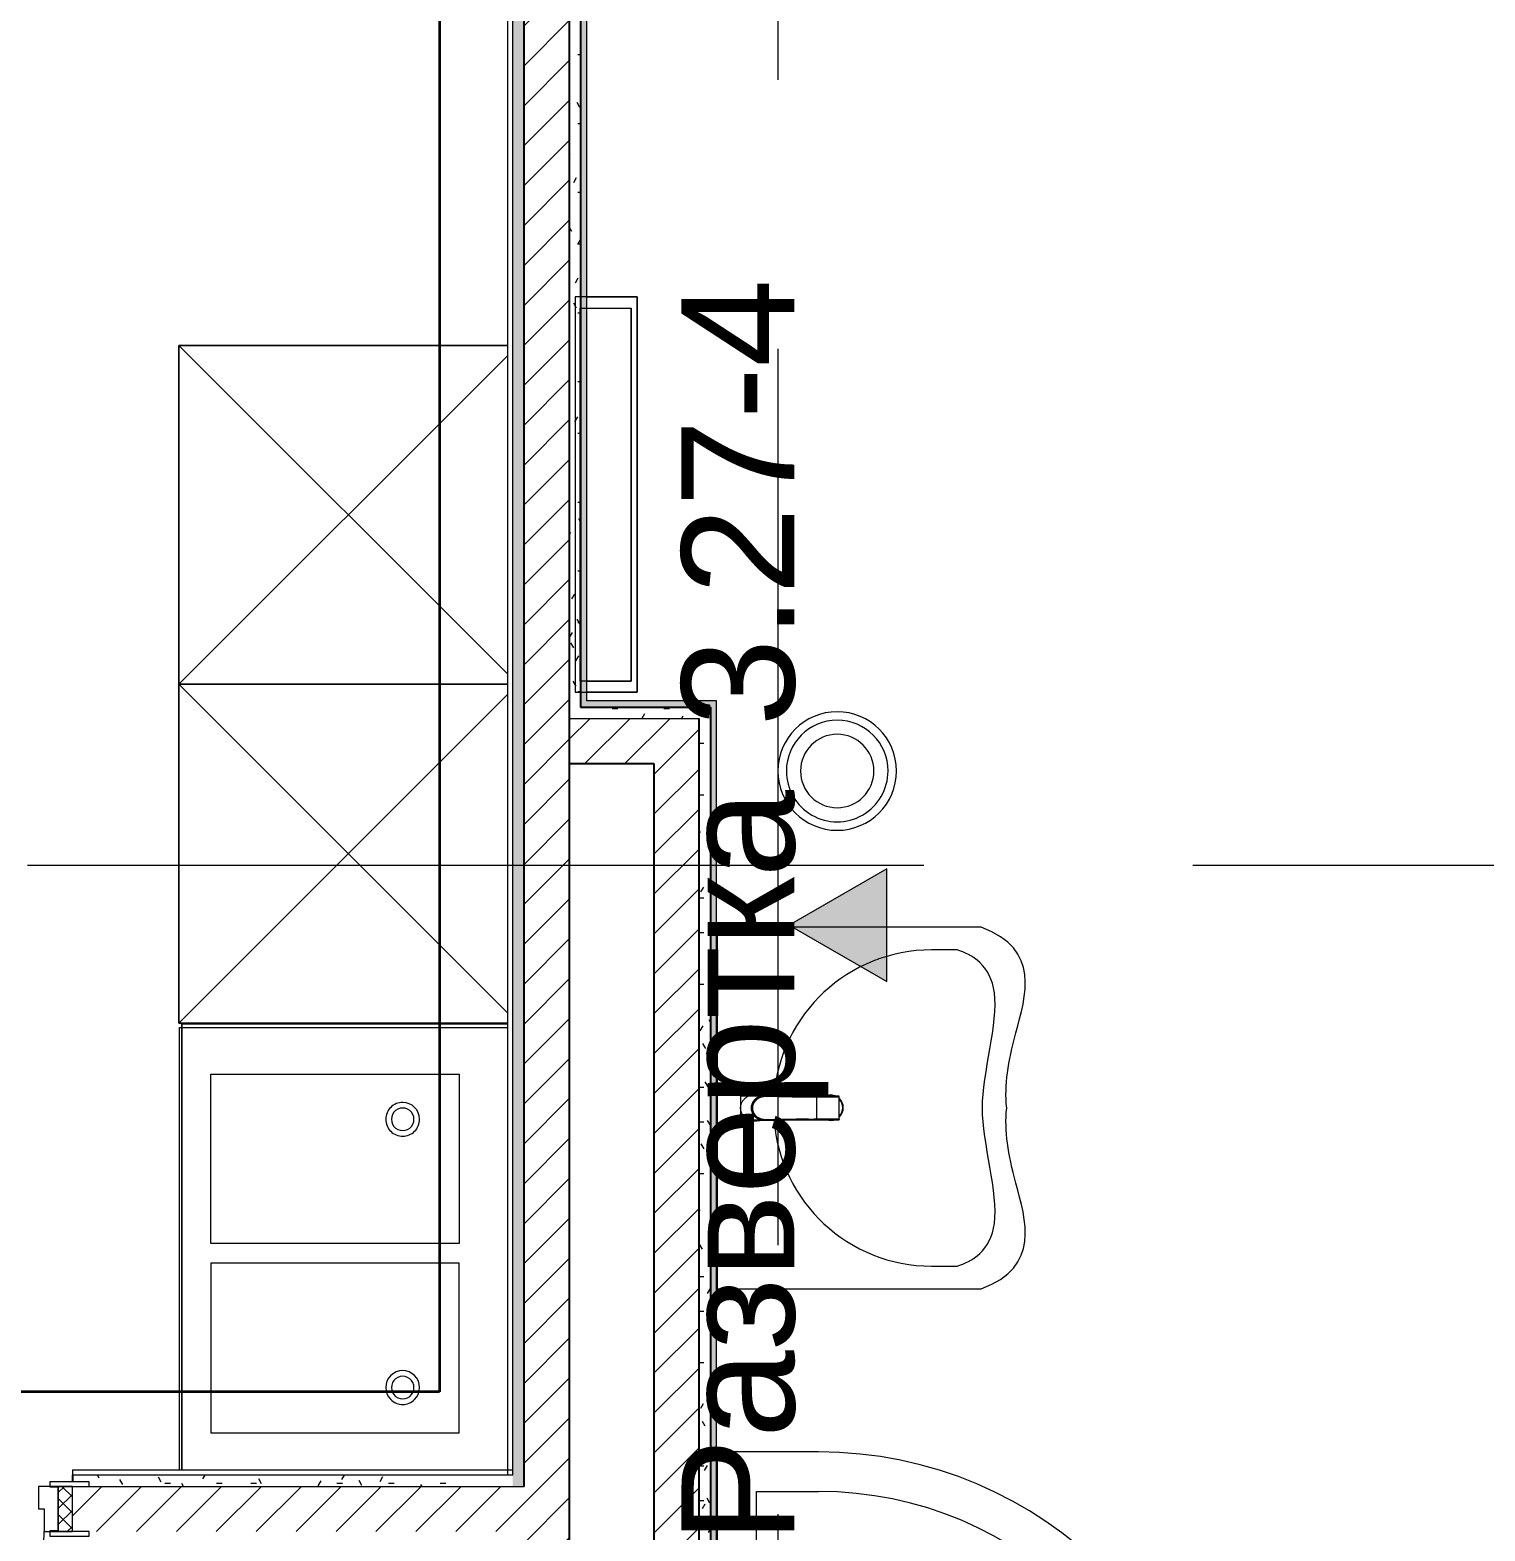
# Model space of a CAD drawing. Header units: millimetres. Extents: x 88919 to 135993, y -1987 to 12871.
# Drawn here: x 93335 to 95912, y 6621 to 9279 of the extents above; entities that cross this region are included whole.
import ezdxf

# ---------------------------------------------------------------- set-up
doc = ezdxf.new("R2010")
doc.units = ezdxf.units.MM
doc.linetypes.add('Осевая', pattern=[3175, 635, -476.25, 1587.5, -476.25])
for name, color, linetype, lineweight in [('0-1', 7, 'Continuous', 9), ('A-DETL-1', 7, 'Continuous', 35), ('A-DOOR', 7, 'Continuous', 9), ('A-DOOR-1', 7, 'Continuous', 13), ('A-DOOR-FRAM', 7, 'Continuous', 13), ('A-DOOR-FRAM-1', 7, 'Continuous', 9), ('A-WALL-2', 7, 'Continuous', 9), ('G-ANNO-SYMB', 7, 'Continuous', 9), ('I-WALL', 7, 'Continuous', 9), ('P-SANR-FIXT', 7, 'Continuous', 9), ('P-SANR-FIXT-1', 7, 'Continuous', 13), ('Оси-2', 7, 'Осевая', 9)]:
    doc.layers.add(name, color=color, linetype=linetype, lineweight=lineweight)
for name, color, linetype, lineweight, true_color in [('A-WALL-1', 7, 'Continuous', 25, 0x3c3c3c), ('A-WALL-FNSH-1', 7, 'Continuous', 13, 0x3c3c3c), ('I-FURN-4', 7, 'Continuous', 9, 0xf0f0f0)]:
    doc.layers.add(name, color=color, linetype=linetype, lineweight=lineweight, true_color=true_color)
doc.styles.add('Arial_1', font='arial.ttf', dxfattribs={"height": 200})
pattern_1 = [(45, (0, 0), (-35.35534, 35.35534), [])]
pattern_2 = [(0, (0, 0), (121.92, 30.48), [10.058, -81.382, 10.058, -81.382, -487.68]), (0, (0, 0), (121.92, 30.48), [-182.88, 10.058, -172.822, 10.058, -81.382, -213.36]), (0, (0, 0), (121.92, 30.48), [-457.2, 10.058, -50.902, 10.058, -142.342]), (120, (45.72, 15.24), (-87.356454, 90.345817), [10.058, -81.382, 10.058, -81.382, -487.68]), (120, (45.72, 15.24), (-87.356454, 90.345817), [-182.88, 10.058, -172.822, 10.058, -81.382, -213.36]), (120, (45.72, 15.24), (-87.356454, 90.345817), [-457.2, 10.058, -50.902, 10.058, -142.342]), (240, (60.96, 76.2), (-34.563546, -120.825817), [10.058, -81.382, 10.058, -81.382, -487.68]), (240, (60.96, 76.2), (-34.563546, -120.825817), [-182.88, 10.058, -172.822, 10.058, -81.382, -213.36]), (240, (60.96, 76.2), (-34.563546, -120.825817), [-457.2, 10.058, -50.902, 10.058, -142.342])]

# ---------------------------------------------------------------- blocks, each defined once
blk = doc.blocks.new('110_Дверь_СКБ_1Ст_Внутренняя1 - Д-8 950x2100h_охрана-32224770-План разверток пом_3_27_ Этаж 3')
at = {"layer": 'A-DOOR'}
h = blk.add_hatch(dxfattribs=at)
h.set_pattern_fill('FP_7', color=256, style=0, pattern_type=2)
h.set_pattern_definition([(135, (1826.41, 104.685), (-14.14214, -14.14214), []), (225, (1826.41, 104.685), (14.14214, -14.14214), [])])
h.paths.add_polyline_path([(487.5, 40), (462.5, 40), (462.5, -40), (487.5, -40), (487.5, -14.4)])
at = {"layer": 'A-DOOR-FRAM-1'}
h = blk.add_hatch(dxfattribs=at)
h.set_pattern_fill('FP_8', color=256, style=0, pattern_type=2)
h.set_pattern_definition([(45, (-296.384, 104.685), (-14.1421, 14.1421), []), (135, (-296.384, 104.685), (-14.1421, -14.1421), [])])
h.paths.add_polyline_path([(-437.5, 40), (-462.5, 40), (-462.5, -40), (-437.5, -40), (-437.5, -14.4)])
at = {"layer": 'A-DOOR'}
blk.add_arc((437.5, 40), 850, 90, 180, dxfattribs=at)
at = {"layer": 'A-DOOR-1'}
for p, q in [((437.5, 890), (397.5, 890)), ((397.5, 890), (397.5, 40)), ((437.5, 40), (437.5, 890)), ((397.5, 40), (437.5, 40))]:
    blk.add_line(p, q, dxfattribs=at)
at = {"layer": 'A-DOOR-FRAM'}
for p, q in [((-422.5, 48), (-492.5, 48)), ((-492.5, 48), (-492.5, 40)), ((-492.5, 40), (-422.5, 40)), ((-437.5, 40), (-462.5, 40)), ((-462.5, 40), (-462.5, -40)), ((-412.5, 40), (-437.5, 40)), ((-437.5, 40), (-437.5, -40)), ((-437.5, -40), (-437.5, 40)), ((-422.5, 40), (-437.5, 40)), ((-437.5, 40), (-437.5, 39)), ((-437.5, 39), (-422.5, 39)), ((-422.5, 40), (-422.5, 48)), ((-422.5, 39), (-422.5, 40)), ((-412.5, 0), (-412.5, 40)), ((437.5, 40), (437.5, 0)), ((462.5, 40), (437.5, 40)), ((517.5, 48), (447.5, 48)), ((447.5, 48), (447.5, 40)), ((462.5, 40), (447.5, 40)), ((447.5, 40), (447.5, 39)), ((447.5, 40), (517.5, 40)), ((447.5, 39), (462.5, 39)), ((462.5, -40), (462.5, 40)), ((487.5, 40), (462.5, 40)), ((462.5, 40), (462.5, -40)), ((462.5, 39), (462.5, 40)), ((487.5, -40), (487.5, 40)), ((517.5, 40), (517.5, 48)), ((-402.5, 0), (-412.5, 0)), ((-402.5, -40), (-402.5, 0)), ((437.5, 0), (427.5, 0)), ((427.5, 0), (427.5, -40)), ((-422.5, -40), (-492.5, -40)), ((-492.5, -40), (-492.5, -48)), ((-492.5, -48), (-422.5, -48)), ((-462.5, -40), (-437.5, -40)), ((-422.5, -39), (-437.5, -39)), ((-437.5, -39), (-437.5, -40)), ((-437.5, -40), (-402.5, -40)), ((-437.5, -40), (-422.5, -40)), ((-422.5, -40), (-422.5, -39)), ((-422.5, -48), (-422.5, -40)), ((427.5, -40), (462.5, -40)), ((462.5, -39), (447.5, -39)), ((447.5, -39), (447.5, -40)), ((447.5, -40), (462.5, -40)), ((517.5, -40), (447.5, -40)), ((447.5, -40), (447.5, -48)), ((447.5, -48), (517.5, -48)), ((462.5, -40), (462.5, -39)), ((462.5, -40), (487.5, -40)), ((517.5, -48), (517.5, -40))]:
    blk.add_line(p, q, dxfattribs=at)
blk = doc.blocks.new('DOO_2D_Мойка двойная - 800х600-18611705-План разверток пом_3_27_ Этаж 3')
at = {"layer": 'P-SANR-FIXT'}
for p, q in [((-400, -416.2), (-400, 161)), ((-317.5, -365), (-317.5, 75)), ((-317.5, 75), (-17.5, 75)), ((-17.5, 75), (-17.5, -365)), ((17.5, 75), (17.5, -365)), ((317.5, 75), (17.5, 75)), ((317.5, -365), (317.5, 75)), ((-17.5, -365), (-317.5, -365)), ((17.5, -365), (317.5, -365)), ((-400, -420), (-400, -416.2)), ((383.5, -420), (-400, -420))]:
    blk.add_line(p, q, dxfattribs=at)
for centre, radius, start, end in [((-237.5, -25), 30, 90, 180), ((-237.5, -25), 30, 360, 90), ((237.5, -25), 30, 45, 135), ((-237.5, -25), 30, 180, 225), ((-237.5, -25), 20, 154.2857, 257.1429), ((-237.5, -25), 20, 102.8571, 154.2857), ((-237.5, -25), 20, 51.4286, 102.8571), ((-237.5, -25), 20, 257.1429, 360), ((-237.5, -25), 20, 360, 51.4286), ((-237.5, -25), 30, 315, 360), ((237.5, -25), 30, 135, 225), ((237.5, -25), 20, 154.2857, 257.1429), ((237.5, -25), 20, 51.4286, 154.2857), ((237.5, -25), 20, 0, 51.4286), ((237.5, -25), 20, 308.5714, 0), ((237.5, -25), 30, 0, 45), ((237.5, -25), 30, 315, 0), ((-237.5, -25), 30, 225, 270), ((-237.5, -25), 30, 270, 315), ((237.5, -25), 30, 225, 315), ((237.5, -25), 20, 257.1429, 308.5714)]:
    blk.add_arc(centre, radius, start, end, dxfattribs=at)
blk = doc.blocks.new('Шкаф параметрический - 1_280-25596496-План разверток пом_3_27_ Этаж 3')
at = {"layer": 'I-FURN-4'}
for p, q in [((0, 0), (582.3, 582.3)), ((0, 582.3), (0, 0)), ((0, 0), (0, 582.3)), ((17.7, 582.3), (600, 0)), ((600, 0), (600, 582.3)), ((600, 582.3), (600, 0)), ((0, 0), (600, 0)), ((600, 0), (0, 0))]:
    blk.add_line(p, q, dxfattribs=at)
blk = doc.blocks.new('Вешалка - 1_25-V6-План разверток пом_3_27_ Этаж 3')
at = {"layer": 'I-FURN-4'}
for p, q in [((350, 55), (-350, 55)), ((-350, 55), (-350, -55)), ((-350, -34.3), (-350, 55)), ((-350, 55), (350, 55)), ((350, -55), (350, 55)), ((350, 55), (350, -34.4)), ((-330.4, -46), (-330.4, 44.4)), ((-330.4, -34.3), (-330.4, 44.4)), ((-330.4, 44.4), (330.2, 44.4)), ((330.2, 44.4), (-330.4, 44.4)), ((330.2, 44.4), (330.2, -46)), ((330.2, -34.5), (330.2, 44.4)), ((330.2, -46), (-330.4, -46)), ((-350, -55), (350, -55))]:
    blk.add_line(p, q, dxfattribs=at)
blk = doc.blocks.new('сифон - Для раковины-30615598-План разверток пом_3_27_ Этаж 3')
at = {"layer": 'P-SANR-FIXT-1'}
for radius, start, end in [(22.5, 133.7338, 180), (22.5, 180, 225.6765), (21.5, 136.1578, 180), (21.5, 180, 223.3802), (22.5, 72, 113.0759), (21.5, 72, 108), (22.5, 67.2152, 71.5671), (22.5, 241.9585, 297.7301), (21.5, 245.8675, 288), (21.5, 289.4879, 293.8296)]:
    blk.add_arc((0, 0), radius, start, end, dxfattribs=at)
blk = doc.blocks.new('смеситель для раковины - Default-30615600-План разверток пом_3_27_ Этаж 3')
at = {"layer": '0-1'}
for p, q in [((19.7, 151.6), (-19.8, 151.6)), ((-20.3, 110), (-20.4, 97.4)), ((19.8, 111.8), (-19.8, 111.8)), ((20.4, 97.4), (20.3, 110)), ((-22.8, 3), (-21.8, 15.6)), ((-20.7, 17.2), (-20.7, 16.7)), ((20.8, 16.7), (20.8, 17.2))]:
    blk.add_line(p, q, dxfattribs=at)
at = {"layer": '0-1', "flags": 128}
for points in [[(-19.8, 151.6), (-20, 151.6), (-20.2, 151.6), (-20.3, 151.5), (-20.4, 151.5), (-20.5, 151.4), (-20.6, 151.3), (-20.6, 151.2), (-20.7, 151.1), (-20.7, 151.1), (-20.7, 151), (-20.7, 151), (-20.8, 150.9), (-20.8, 150.6), (-20.8, 149.7), (-20.8, 148.7), (-20.8, 147.7), (-20.9, 146.7), (-20.9, 145.3), (-21.1, 93.2)], [(19.7, 151.6), (20, 151.6), (20.2, 151.6), (20.4, 151.5), (20.5, 151.4), (20.6, 151.3), (20.6, 151.3), (20.7, 151.2), (20.7, 151.1), (20.7, 151.1), (20.7, 151), (20.8, 151), (20.8, 150.9), (20.8, 150.6)], [(-19.8, 111.8), (-19.9, 111.8), (-20, 111.8), (-20.1, 111.8), (-20.1, 111.7), (-20.2, 111.7), (-20.3, 111.6), (-20.3, 111.5), (-20.3, 111.5), (-20.3, 111.4), (-20.3, 111.4), (-20.3, 111.4), (-20.3, 111.3), (-20.3, 111.2), (-20.3, 111), (-20.3, 110.8), (-20.3, 110.6), (-20.3, 110.3), (-20.3, 110)], [(12.1, -0.1), (14.4, 1.7), (18.1, 6.1), (20.4, 11.5), (21.2, 17.2), (21.2, 36.2), (21.1, 56), (21, 111.4)], [(19.8, 111.8), (19.9, 111.8), (20, 111.8), (20.1, 111.8), (20.2, 111.7), (20.2, 111.6), (20.3, 111.6), (20.3, 111.5), (20.3, 111.5), (20.3, 111.4), (20.3, 111.4), (20.3, 111.3), (20.3, 111.1), (20.3, 110.9), (20.3, 110.7), (20.3, 110.4), (20.3, 110)], [(-21.8, 15.6), (-21.7, 19.7), (-21.6, 24.4), (-21.5, 30.8), (-21.4, 37.1), (-21.3, 49.4), (-21.2, 68.8), (-21.1, 88)], [(-18.9, 7.6), (-20, 10.3), (-20.8, 13.1), (-21.1, 18.6), (-21.1, 48.6), (-21.1, 93.2)], [(21.8, 15.6), (22.1, 11.2), (22.8, 3)]]:
    blk.add_lwpolyline(points, dxfattribs=at)
at = {"layer": 'P-SANR-FIXT'}
for p, q in [((21, 151.6), (-21, 151.6)), ((-21, 151.6), (-21, -23)), ((-19.7, 144), (-19.8, 111.7)), ((19.8, 111.7), (19.7, 144)), ((21, -23), (21, 151.6)), ((-21, 19.9), (-20.8, 19.8)), ((-20.4, 22), (-20.8, 19.8)), ((19.4, 12.9), (20.4, 11.1)), ((20.8, 19.8), (20.4, 22)), ((21, 19.9), (20.8, 19.8)), ((20.9, 18.5), (20.8, 19.8)), ((20.9, 18.4), (21.1, 18.4)), ((22.5, 5), (22.9, 0.9)), ((-21, -23), (21, -23)), ((-0.6, -2.8), (0.6, -2.8))]:
    blk.add_line(p, q, dxfattribs=at)
at = {"layer": 'P-SANR-FIXT', "flags": 128}
for points in [[(-21.1, 16.9), (-21.1, 42.2), (-21, 67.6), (-20.8, 118.3), (-20.7, 143.7), (-20.7, 149.4), (-20.8, 150.2), (-20.9, 145.3), (-20.9, 138.9), (-21.1, 88.1)], [(-20.1, 88.1), (-20.1, 99.6), (-20, 111), (-20, 122.4), (-19.9, 133.8), (-19.9, 145.2)], [(19.9, 145.2), (19.9, 138.9), (19.9, 132.6), (20, 126.2), (20, 119.9), (20, 113.5), (20, 107.2), (20.1, 100.8), (20.1, 94.5), (20.1, 88.1)], [(21.1, 88.1), (20.9, 138.9), (20.9, 145.3), (20.8, 150.2), (20.7, 149.4), (20.7, 143.7), (20.8, 118.3), (21, 67.6), (21.1, 42.2), (21.1, 16.9)], [(-21.1, 18.6), (-21.1, 18.6), (-21.1, 18.6), (-21, 18.6), (-21, 18.6), (-21, 18.5), (-20.9, 18.5), (-20.9, 18.5)], [(-21.1, 18.4), (-21.1, 18), (-21.1, 17.6), (-21.1, 17.2), (-21.1, 16.8), (-21.1, 16.4)], [(-20.8, 19.8), (-20.9, 19.2), (-20.9, 18.5)], [(-15.9, 4.1), (-13.1, 1.6), (-9.8, -0.4), (-6.1, -1.8), (-2.1, -2.5), (2.1, -2.5), (6.1, -1.8), (9.8, -0.4), (11.1, 0.4)], [(11.5, 0.5), (13.1, 1.6), (15.9, 4.1)], [(21.1, 16.4), (21.1, 16.8), (21.1, 17.2), (21.1, 17.6), (21.1, 18), (21.1, 18.4)], [(22.9, 0.9), (22.7, 3.2), (22.5, 5.6), (22.3, 7.9), (22.1, 10.8), (21.8, 15.2)], [(0.6, -3.9), (0.3, -3.9), (0.1, -3.9), (-0.1, -3.9), (-0.3, -3.9), (-0.6, -3.9)]]:
    blk.add_lwpolyline(points, dxfattribs=at)
at = {"layer": 'P-SANR-FIXT'}
for centre, major_axis, ratio, start_param, end_param in [((-19.8, 109.7), (-0.5, 0.002), 0.095846, 0.017294, 1.571164), ((19.8, 109.7), (0.5, 0.002), 0.095848, 4.711795, 6.265892), ((0, 17.2), (20.8, 0), 0.98634, 3.062041, 3.141593), ((0, 17.2), (20.8, 0), 0.98634, 3.141593, 3.441377), ((0, 16.7), (20.8, 0), 0.98634, 3.141593, 3.346028), ((0, 16.7), (20.7, 0), 0.98634, 3.571127, 3.769911), ((0, 17.2), (20.8, 0), 0.98634, 3.613983, 5.358408), ((0, 16.7), (20.7, 0), 0.98634, 3.994763, 4.083653), ((0, 16.7), (20.8, 0), 0.98634, 5.376246, 5.846752), ((0, 17.2), (20.8, 0), 0.98634, 5.499139, 5.804813), ((0, 17.2), (-20.8, 0), 0.98634, 2.841808, 3.141593), ((0, 16.7), (20.8, 0), 0.98634, 6.052716, 6.283185), ((0, 17.2), (20.8, 0), 0.98634, 0, 0.079552), ((0, 16.7), (20.7, 0), 0.98634, 4.276566, 4.807479), ((0, 16.7), (20.8, 0), 0.98634, 4.966996, 5.10736)]:
    blk.add_ellipse(centre, major_axis=major_axis, ratio=ratio, start_param=start_param, end_param=end_param, dxfattribs=at)
for points, knots in [([(-19.9, 145.2), (-19.9, 146), (-19.9, 147.4), (-19.8, 149.3), (-19.8, 150.7), (-19.8, 151.5), (-19.8, 151.6), (-19.8, 151.6)], [0, 0, 0, 0, 0.1, 0.2, 0.3, 0.4, 0.4725859, 0.4725859, 0.4725859, 0.4725859]), ([(-19.8, 151.6), (-19.7, 151.6), (-19.7, 151.6), (-19.7, 151.2), (-19.7, 150), (-19.7, 148.3), (-19.7, 146.2), (-19.7, 144.8), (-19.7, 144)], [0.4728347, 0.4728347, 0.4728347, 0.4728347, 0.5, 0.6, 0.7, 0.8, 0.9, 1, 1, 1, 1]), ([(19.7, 144), (19.7, 144.8), (19.7, 146.2), (19.7, 148.3), (19.7, 150), (19.7, 151.2), (19.7, 151.6), (19.7, 151.6), (19.7, 151.6)], [0, 0, 0, 0, 0.1, 0.2, 0.3, 0.4, 0.5, 0.5274121, 0.5274121, 0.5274121, 0.5274121]), ([(19.7, 151.6), (19.8, 151.6), (19.8, 151.5), (19.8, 150.7), (19.8, 149.3), (19.9, 147.4), (19.9, 146), (19.9, 145.2)], [0.5275209, 0.5275209, 0.5275209, 0.5275209, 0.6, 0.7, 0.8, 0.9, 1, 1, 1, 1]), ([(-19.8, 111.8), (-19.8, 111.8), (-19.8, 111.7), (-19.8, 110.9), (-19.8, 110.1), (-19.8, 109.7)], [0.4695548, 0.4695548, 0.4695548, 0.4695548, 0.6, 0.8, 1, 1, 1, 1]), ([(19.8, 109.7), (19.8, 110.1), (19.8, 110.9), (19.8, 111.7), (19.8, 111.8), (19.8, 111.8)], [0, 0, 0, 0, 0.2, 0.4, 0.5304748, 0.5304748, 0.5304748, 0.5304748]), ([(-21.1, 88.1), (-21.1, 85.7), (-21.1, 82.2), (-21.1, 77.5), (-21.2, 73.9), (-21.2, 70.4), (-21.2, 66.8), (-21.2, 63.9), (-21.2, 61.5), (-21.2, 59.8), (-21.2, 58), (-21.2, 55.7), (-21.3, 52.8), (-21.3, 49.3), (-21.3, 46), (-21.3, 42.6), (-21.4, 39.4), (-21.4, 36.2), (-21.5, 32.2), (-21.5, 27.5), (-21.7, 20.9), (-21.8, 17.2), (-21.8, 15.2)], [0, 0, 0, 0, 0.083333, 0.125, 0.166667, 0.208333, 0.25, 0.291667, 0.3125, 0.333333, 0.354167, 0.375, 0.416667, 0.458333, 0.5, 0.541667, 0.583333, 0.625, 0.666667, 0.75, 0.833333, 1, 1, 1, 1]), ([(-20.4, 97.4), (-20.4, 91.1), (-20.5, 81.8), (-20.6, 69.7), (-20.6, 60), (-20.7, 52.6), (-20.8, 47.4), (-20.8, 45.2), (-20.8, 43.5), (-20.9, 41.8), (-20.9, 39.8), (-20.9, 37.7), (-20.9, 36.2), (-20.9, 35.4), (-21, 34.1), (-21, 32.6), (-21, 31), (-21, 29.7), (-21, 28.6), (-21, 27.7), (-21, 26.8), (-21.1, 25.6), (-21.1, 22.9), (-21.1, 20.4), (-21.1, 18.4)], [0, 0, 0, 0, 0.222222, 0.333333, 0.444444, 0.583333, 0.618056, 0.652778, 0.670139, 0.6875, 0.722222, 0.756944, 0.774306, 0.782986, 0.791667, 0.826389, 0.84375, 0.861111, 0.878472, 0.887153, 0.895833, 0.913194, 0.930556, 1, 1, 1, 1]), ([(-20.5, 43.6), (-20.5, 44.1), (-20.5, 44.9), (-20.5, 45.9), (-20.4, 46.5), (-20.4, 47), (-20.4, 47.6), (-20.3, 48.2), (-20.3, 49.3), (-20.3, 50.8), (-20.3, 52.7), (-20.3, 54.8), (-20.2, 57.1), (-20.2, 60.5), (-20.1, 67), (-20, 78.4), (-19.9, 90.5), (-19.9, 97.4)], [0.3665203, 0.3665203, 0.3665203, 0.3665203, 0.3928571, 0.4107143, 0.4196429, 0.4285714, 0.4375, 0.4464286, 0.4642857, 0.5, 0.5357143, 0.5714286, 0.6071429, 0.6428571, 0.7142857, 0.8571429, 1, 1, 1, 1]), ([(19.9, 97.4), (19.9, 90.5), (20, 78.4), (20.1, 66.9), (20.2, 60.3), (20.3, 57), (20.3, 54.6), (20.3, 52.6), (20.3, 50.7), (20.3, 49.2), (20.4, 48.1), (20.4, 47.4), (20.4, 46.9), (20.4, 46.4), (20.4, 45.8), (20.4, 44.6), (20.4, 43), (20.4, 41.3), (20.5, 40), (20.5, 39.2), (20.6, 38.5), (20.7, 37.9), (20.7, 37.5)], [0, 0, 0, 0, 0.1428571, 0.2857143, 0.3571429, 0.3928571, 0.4285714, 0.4642857, 0.5, 0.5357143, 0.5535714, 0.5625, 0.5714286, 0.5803571, 0.5892857, 0.6071429, 0.6428571, 0.6785714, 0.6964286, 0.7053571, 0.7142857, 0.7301718, 0.7301718, 0.7301718, 0.7301718]), ([(20.1, 88.1), (20.1, 88.2), (20.2, 88.3), (20.4, 88.2), (20.5, 88), (20.6, 87.8), (20.7, 87.5), (20.7, 87.3), (20.8, 87.1), (20.9, 87), (20.9, 86.8), (20.9, 86.7)], [0, 0, 0, 0, 0.1, 0.19375, 0.25, 0.3, 0.35, 0.4, 0.45, 0.525, 0.575, 0.575, 0.575, 0.575]), ([(21.1, 18.4), (21.1, 19.2), (21.1, 20.8), (21.1, 23.1), (21.1, 25), (21.1, 26.5), (21, 27.6), (21, 28.6), (21, 30), (21, 31.7), (21, 33.4), (21, 34.6), (20.9, 35.2), (20.9, 35.7), (20.9, 36.3), (20.9, 36.9), (20.9, 38.1), (20.9, 39.8), (20.9, 41.4), (20.8, 42.8), (20.8, 44.1), (20.8, 45.8), (20.8, 48.6), (20.7, 53.5), (20.6, 60.7), (20.6, 68.9), (20.5, 76.5), (20.5, 85.7), (20.4, 92.7), (20.4, 97.4)], [0, 0, 0, 0, 0.027778, 0.055556, 0.083333, 0.097222, 0.111111, 0.125, 0.138889, 0.166667, 0.194444, 0.208333, 0.215278, 0.222222, 0.229167, 0.236111, 0.25, 0.277778, 0.305556, 0.319444, 0.333333, 0.361111, 0.388889, 0.444444, 0.555556, 0.666667, 0.75, 0.833333, 1, 1, 1, 1]), ([(21.8, 15.2), (21.8, 16.4), (21.7, 19.4), (21.6, 24.2), (21.5, 28.2), (21.5, 30.6), (21.5, 32.4), (21.4, 34.1), (21.4, 35.8), (21.4, 37.3), (21.4, 38.7), (21.4, 39.8), (21.4, 41), (21.3, 42.6), (21.3, 44.7), (21.3, 47.5), (21.3, 50.9), (21.2, 55.1), (21.2, 60), (21.2, 65.1), (21.2, 69.9), (21.2, 74.5), (21.1, 80.6), (21.1, 85.1), (21.1, 88.1)], [0, 0, 0, 0, 0.142857, 0.285714, 0.357143, 0.392857, 0.428571, 0.464286, 0.5, 0.535714, 0.553571, 0.571429, 0.589286, 0.607143, 0.642857, 0.678571, 0.714286, 0.75, 0.785714, 0.821429, 0.857143, 0.892857, 0.928571, 1, 1, 1, 1]), ([(-21, 19.9), (-21, 20.5), (-20.9, 21.9), (-20.9, 23.9), (-20.9, 25.6), (-20.9, 26.9), (-20.9, 27.6), (-20.9, 28.1), (-20.9, 28.7), (-20.9, 29.4), (-21, 30.9), (-21, 33.1), (-21, 35.5), (-20.9, 37.4), (-20.9, 38.5), (-20.8, 39.3), (-20.7, 40.1), (-20.7, 40.7), (-20.6, 41.2), (-20.6, 41.3)], [0, 0, 0, 0, 0.0357143, 0.0714286, 0.1071429, 0.125, 0.1339286, 0.1428571, 0.1517857, 0.1607143, 0.1785714, 0.2142857, 0.25, 0.2678571, 0.2857143, 0.2946429, 0.3035714, 0.3214286, 0.3257253, 0.3257253, 0.3257253, 0.3257253]), ([(20.9, 33.9), (20.9, 33.6), (20.9, 32.5), (20.9, 30.9), (20.9, 29.2), (20.9, 28.3), (20.9, 27.5), (20.9, 26.8), (20.9, 25.6), (20.9, 23.9), (21, 21.9), (21, 20.5), (21, 19.9)], [0.7766981, 0.7766981, 0.7766981, 0.7766981, 0.7857143, 0.8214286, 0.8392857, 0.8571429, 0.8660714, 0.875, 0.8928571, 0.9285714, 0.9642857, 1, 1, 1, 1]), ([(-21.8, 15.2), (-21.9, 13.9), (-22, 12.1), (-22.1, 10.1), (-22.2, 8.7), (-22.3, 7.5), (-22.4, 6.6), (-22.5, 5.7), (-22.6, 4.8), (-22.7, 3.8), (-22.8, 2.5), (-22.9, 1.5), (-22.9, 0.9)], [0, 0, 0, 0, 0.166667, 0.25, 0.333333, 0.416667, 0.5, 0.583333, 0.666667, 0.75, 0.833333, 1, 1, 1, 1]), ([(22.9, 0.3), (22.9, -2.5), (22.3, -6.4), (20, -11.4), (17.7, -14.7), (14.9, -17.6), (11.6, -20), (7.9, -21.7), (4.5, -22.6), (1.5, -23), (-1.9, -23), (-6, -22.4), (-10, -20.8), (-12.8, -19.1), (-14.8, -17.5), (-16.7, -15.8), (-18.8, -13.3), (-21.9, -8.1), (-22.9, -3.2), (-22.9, 0.3)], [0, 0, 0, 0, 0.111111, 0.166667, 0.222222, 0.277778, 0.333333, 0.388889, 0.444444, 0.479167, 0.513889, 0.583333, 0.652778, 0.6875, 0.722222, 0.756944, 0.791667, 0.861111, 1, 1, 1, 1]), ([(-21, 19.9), (-21, 19.7), (-21, 19.5), (-21.1, 19.2), (-21.1, 18.9), (-21.1, 18.7), (-21.1, 18.6)], [0, 0, 0, 0, 0.333333, 0.5, 0.666667, 1, 1, 1, 1]), ([(-0.6, -3.9), (-1.6, -3.9), (-3.8, -3.7), (-7, -2.8), (-10, -1.5), (-12.8, 0.2), (-15.2, 2.3), (-17.3, 4.8), (-18.7, 7.1), (-19.6, 9), (-20.1, 10.6), (-20.6, 12.1), (-21, 14.3), (-21.1, 15.9), (-21.1, 16.9)], [0, 0, 0, 0, 0.1, 0.2, 0.3, 0.4, 0.5, 0.6, 0.7, 0.75, 0.8, 0.85, 0.9, 1, 1, 1, 1]), ([(-21.1, 16.4), (-21.1, 14.3), (-20.4, 11.1), (-18.7, 7.6), (-17.5, 5.8), (-16.4, 4.5), (-15.2, 3.2), (-13.9, 2.1), (-12.5, 1), (-10.9, 0.1), (-9.2, -0.7), (-6.9, -1.7), (-3.8, -2.5), (0, -2.8), (3.8, -2.5), (6.9, -1.7), (9, -0.9), (10.1, -0.3), (10.9, 0.1), (11.7, 0.5), (12.7, 1.2), (13.9, 2), (15, 3), (15.8, 3.8), (16.4, 4.5), (17, 5.2), (17.7, 6.2), (18.6, 7.6), (19.3, 9), (19.7, 9.9), (19.9, 10.5), (20, 10.9), (20.2, 11.2), (20.3, 11.7), (20.6, 12.6), (20.8, 13.8), (21, 15.1), (21.1, 16), (21.1, 16.4)], [0, 0, 0, 0, 0.111111, 0.166667, 0.194444, 0.222222, 0.25, 0.277778, 0.305556, 0.333333, 0.361111, 0.388889, 0.444444, 0.5, 0.555556, 0.611111, 0.638889, 0.652778, 0.666667, 0.680556, 0.694444, 0.722222, 0.75, 0.763889, 0.777778, 0.791667, 0.805556, 0.833333, 0.861111, 0.875, 0.881944, 0.888889, 0.895833, 0.902778, 0.916667, 0.944444, 0.972222, 1, 1, 1, 1]), ([(-20.8, 14.6), (-20.7, 14.1), (-20.6, 12.9), (-20.2, 11.6), (-20, 10.9)], [0, 0, 0, 0, 0.4, 1, 1, 1, 1]), ([(-20, 10.9), (-19.6, 9.8), (-18.5, 7.4), (-17, 5.2), (-15.9, 4.1)], [0, 0, 0, 0, 0.444444, 1, 1, 1, 1]), ([(21.1, 16.9), (21.1, 15.9), (21, 13.7), (20.2, 10.6), (19, 7.6), (16.7, 3.9), (12.9, 0), (7.1, -3.1), (2.7, -3.9), (0.6, -3.9)], [0, 0, 0, 0, 0.1, 0.2, 0.3, 0.4, 0.6, 0.8, 1, 1, 1, 1]), ([(15.9, 4.1), (16.7, 5), (18.4, 7.2), (19.5, 9.5), (20, 10.9)], [0, 0, 0, 0, 0.444444, 1, 1, 1, 1]), ([(20, 10.9), (20.2, 11.4), (20.5, 12.7), (20.7, 13.9), (20.8, 14.6)], [0, 0, 0, 0, 0.444444, 1, 1, 1, 1]), ([(-0.6, -3.9), (-0.6, -3.9), (-0.6, -3.7), (-0.6, -3.5), (-0.6, -3.1), (-0.6, -2.9), (-0.6, -2.8)], [0, 0, 0, 0, 0.363636, 0.545455, 0.727273, 1, 1, 1, 1]), ([(0.6, -3.9), (0.6, -3.9), (0.6, -3.7), (0.6, -3.5), (0.6, -3.1), (0.6, -2.9), (0.6, -2.8)], [0, 0, 0, 0, 0.363636, 0.545455, 0.727273, 1, 1, 1, 1])]:
    blk.add_open_spline(points, degree=3, knots=knots, dxfattribs=at)
for points in [[(-19.8, 111.8), (-19.8, 111.8), (-19.8, 111.8), (-19.8, 111.8)], [(19.8, 111.8), (19.8, 111.8), (19.8, 111.8), (19.8, 111.8)], [(-20.1, 88.1), (-20.4, 88.2), (-20.6, 88.2), (-20.8, 88.2)], [(-20, 85.7), (-20.1, 86.5), (-20.1, 87.3), (-20.1, 88.1)], [(20.1, 88.1), (20.1, 87.3), (20.1, 86.5), (20, 85.7)], [(-22.9, 0.9), (-22.9, 2.2), (-22.8, 3.6), (-22.6, 4.9)], [(-21.8, 15.2), (-21.8, 16.4), (-21.7, 17.6), (-21.4, 18.7)], [(-21.2, 19.5), (-21, 20.5), (-20.6, 21.4), (-20.2, 22.3)], [(-20.9, 18.4), (-21, 18.4), (-21.1, 18.4), (-21.1, 18.5)], [(-20.4, 22.5), (-20.7, 21.7), (-20.9, 20.8), (-21, 19.9)], [(-20.9, 18.3), (-20.9, 17.7), (-20.9, 16.5), (-20.8, 15.2), (-20.8, 14.6)], [(20.7, 19.9), (20.7, 17.5), (19.9, 12.6), (16.3, 6), (10.7, 1.1), (3.8, -1.6), (-3.7, -1.6), (-10.7, 1.1), (-16.3, 6), (-19.9, 12.6), (-20.7, 17.5), (-20.7, 19.9)], [(-20.4, 11.1), (-20.2, 11.6), (-19.9, 12.1), (-19.6, 12.5)], [(20.2, 22.3), (21.2, 20.1), (21.8, 17.6), (21.8, 15.2)], [(21, 19.9), (20.9, 20.8), (20.7, 21.7), (20.4, 22.5)], [(20.8, 14.6), (20.8, 15.2), (20.9, 16.5), (20.9, 17.8), (20.9, 18.4)], [(21.1, 18.5), (21.1, 18.5), (21, 18.5), (20.9, 18.5)], [(21.1, 18.5), (21.1, 18.6), (21.1, 18.7), (21.1, 18.9), (21.1, 19.2), (21.1, 19.4), (21, 19.6), (21, 19.8), (21, 19.9)], [(-3, -2.5), (-2.2, -2.7), (-1.4, -2.7), (-0.6, -2.8)]]:
    blk.add_open_spline(points, degree=3, dxfattribs=at)
blk = doc.blocks.new('мусорная корзина - Round_ Metal-30590745-План разверток пом_3_27_ Этаж 3')
at = {"layer": 'P-SANR-FIXT'}
for radius, start, end in [(105, 0, 180), (90, 360, 180), (65, 0, 180), (105, 180, 360), (90, 180, 360), (65, 180, 360)]:
    blk.add_arc((0, 0), radius, start, end, dxfattribs=at)
blk = doc.blocks.new('поддон угловой - 900х900-30799906-План разверток пом_3_27_ Этаж 3')
at = {"layer": 'P-SANR-FIXT'}
for p, q in [((-270, 450), (-450, 450)), ((-450, 450), (-450, -449.9)), ((-380, 115.7), (-380, 380)), ((-380, 380), (-270, 380)), ((-380, 45), (-380, 67.7)), ((-380, -380), (-380, -177)), ((380, -270), (380, -380)), ((450, -291), (450, -270)), ((380, -380), (-380, -380)), ((369.2, -450), (414.1, -450))]:
    blk.add_line(p, q, dxfattribs=at)
for centre, radius, start, end in [((-270, -270), 720, 360, 90), ((-270, -270), 650, 0, 90), ((-290, -290), 25, 90, 270), ((-290, -290), 25, 270, 90)]:
    blk.add_arc(centre, radius, start, end, dxfattribs=at)
blk = doc.blocks.new('SND_Умывальник МГН_Jika - гибкая подводка_ 640х550х165 PN6_3_ ХВ_ГВ накидная гайка BP DN15_ К-гл_кон_ П DN 50-31400838-План разверток пом_3_27_ Этаж 3')
at = {"layer": 'P-SANR-FIXT'}
for p, q in [((222.5, 0), (-320, 0)), ((-320, 0), (-320, -468)), ((320, 0), (262.5, 0)), ((320, -468), (320, 0)), ((-280, -380), (-280, -425)), ((280, -425), (280, -380))]:
    blk.add_line(p, q, dxfattribs=at)
for start, end in [(94.1264, 180), (0, 85.8744)]:
    blk.add_arc((0, -380), 280, start, end, dxfattribs=at)
for points, knots in [([(-280, -425), (-272.8, -450.8), (-229.3, -523.4), (-61.7, -470), (0, -470)], [-0.6664917, -0.6664917, -0.6664917, -0.6664917, -0.3523534, 0, 0, 0, 0]), ([(0, -470), (61.7, -470), (229.3, -523.4), (272.8, -450.8), (280, -425)], [-0.6664917, -0.6664917, -0.6664917, -0.6664917, -0.3141383, 0, 0, 0, 0]), ([(-320, -468), (-281.1, -574.8), (-131.1, -523.5), (-41.2, -508.8), (0, -512.9)], [0, 0, 0, 0, 0.3972744, 0.715552, 0.715552, 0.715552, 0.715552]), ([(0, -512.9), (41.2, -508.8), (131.1, -523.5), (281.1, -574.8), (320, -468)], [0, 0, 0, 0, 0.3182776, 0.715552, 0.715552, 0.715552, 0.715552])]:
    blk.add_open_spline(points, degree=3, knots=knots, dxfattribs=at)
blk = doc.blocks.new('Фасад - Марка фасада_Указатель-25386507-План разверток пом_3_27_ Этаж 3')
at = {"layer": 'G-ANNO-SYMB'}
blk.add_hatch(color=256, dxfattribs=at).paths.add_polyline_path([(-1, 0), (0, 1.732), (1, 0), (0, 0)])
for p, q in [((0, 1.732), (-1, 0)), ((1, 0), (0, 1.732)), ((-1, 0), (0, 0)), ((0, 0), (1, 0))]:
    blk.add_line(p, q, dxfattribs=at)

msp = doc.modelspace()

# ---------------------------------------------------------------- hatches: boundary and pattern name
at = {"layer": 'I-WALL'}
h = msp.add_hatch(dxfattribs=at)
h.set_pattern_fill('FP_10', color=256, style=0, pattern_type=2)
h.set_pattern_definition(pattern_2)
h.paths.add_polyline_path([(94210, 6700), (94210, 10400), (94190, 10400), (94190, 6700)])
h = msp.add_hatch(dxfattribs=at)
h.set_pattern_fill('FP_1', color=256, style=0, pattern_type=2)
h.set_pattern_definition(pattern_1)
h.paths.add_polyline_path([(94290, 5400), (94290, 10380), (94210, 10380), (94210, 5400)])
h = msp.add_hatch(dxfattribs=at)
h.set_pattern_fill('FP_10', color=256, style=0, pattern_type=2)
h.set_pattern_definition(pattern_2)
h.paths.add_polyline_path([(94290, 8060), (94310, 8060), (94310, 10000), (94290, 10000), (94290, 8252.5)])
for points in [[(94321, 8080), (94321, 9969), (94310, 9969), (94310, 8080)], [(94540, 8080), (94551, 8080), (94551, 8091), (94321, 8091), (94321, 8080)], [(94551, 5850), (94551, 8080), (94540, 8080), (94540, 5850)]]:
    msp.add_hatch(color=256, dxfattribs=at).paths.add_polyline_path(points)
h = msp.add_hatch(dxfattribs=at)
h.set_pattern_fill('FP_1', color=256, style=0, pattern_type=2)
h.set_pattern_definition(pattern_1)
h.paths.add_polyline_path([(94290, 7980), (94520, 7980), (94520, 8060), (94290, 8060)])
h = msp.add_hatch(dxfattribs=at)
h.set_pattern_fill('FP_10', color=256, style=0, pattern_type=2)
h.set_pattern_definition(pattern_2)
h.paths.add_polyline_path([(94520, 8060), (94540, 8060), (94540, 8080), (94310, 8080), (94310, 8060)])
h = msp.add_hatch(dxfattribs=at)
h.set_pattern_fill('FP_10', color=256, style=0, pattern_type=2)
h.set_pattern_definition(pattern_2)
h.paths.add_polyline_path([(94540, 5830), (94540, 8060), (94520, 8060), (94520, 5830)])
h = msp.add_hatch(dxfattribs=at)
h.set_pattern_fill('FP_1', color=256, style=0, pattern_type=2)
h.set_pattern_definition(pattern_1)
h.paths.add_polyline_path([(94440, 5830), (94520, 5830), (94520, 7980), (94440, 7980), (94440, 5885.4)])
h = msp.add_hatch(dxfattribs=at)
h.set_pattern_fill('FP_1', color=256, style=0, pattern_type=2)
h.set_pattern_definition(pattern_1)
h.paths.add_polyline_path([(94210, 6620), (94210, 6700), (93410, 6700), (93410, 6620), (94190, 6620)])
h.paths.add_polyline_path([(92460, 6620), (92460, 6700), (92278.4, 6700), (92278.4, 6620), (92430, 6620)])
h = msp.add_hatch(dxfattribs=at)
h.set_pattern_fill('FP_10', color=256, style=0, pattern_type=2)
h.set_pattern_definition(pattern_2)
h.paths.add_polyline_path([(93456.8, 6700), (94190, 6700), (94190, 6720), (93410, 6720), (93410, 6708), (93440, 6708), (93440, 6700)])
h.paths.add_polyline_path([(92430, 6700), (92430, 6708), (92460, 6708), (92460, 6720), (92410, 6720), (92410, 6700)])

# ---------------------------------------------------------------- linework, layer by layer
at = {"layer": 'A-DETL-1'}
for p, q in [((94060, 9621), (94060, 8720.4)), ((94060, 8720.4), (94060, 7520.4)), ((94060, 7520.4), (94060, 7518.9)), ((94060, 7518.9), (94060, 6867.5)), ((93603.8, 6867.5), (92560, 6867.5)), ((94060, 6867.5), (93603.8, 6867.5))]:
    msp.add_line(p, q, dxfattribs=at)
at = {"layer": 'A-WALL-1'}
for p, q in [((94210, 6700), (94210, 10380)), ((94290, 10000), (94290, 5400)), ((94310, 9980), (94310, 8080)), ((94310, 8080), (94540, 8080)), ((94520, 5830), (94520, 8060)), ((94540, 8080), (94540, 5850)), ((94290, 7980), (94440, 7980)), ((94440, 7980), (94440, 5830)), ((93410, 6720), (93410, 6708))]:
    msp.add_line(p, q, dxfattribs=at)
at = {"layer": 'A-WALL-2'}
for p, q in [((94290, 8060), (94520, 8060)), ((93440, 6700), (94210, 6700))]:
    msp.add_line(p, q, dxfattribs=at)
at = {"layer": 'A-WALL-FNSH-1'}
for p, q in [((94321, 8091), (94321, 9969)), ((94551, 8091), (94321, 8091)), ((94551, 5861), (94551, 8091))]:
    msp.add_line(p, q, dxfattribs=at)
at = {"layer": 'I-FURN-4'}
for p, q in [((94181, 7518.9), (93603.8, 7518.9)), ((93603.8, 7518.9), (93603.8, 6729)), ((93603.8, 6729), (93603.8, 7518.9)), ((93603.8, 7518.9), (94181, 7518.9))]:
    msp.add_line(p, q, dxfattribs=at)
at = {"layer": 'I-WALL'}
for p, q in [((94181, 6720.5), (94181, 10379.5)), ((94190, 6720), (94190, 10380)), ((93410, 6729), (94190, 6729)), ((93410, 6729), (93410, 6720)), ((94190, 6720), (93410, 6720)), ((94181, 6720.5), (94190, 6720.5))]:
    msp.add_line(p, q, dxfattribs=at)
at = {"layer": 'Оси-2'}
for p, q in [((94660, 6015.8), (94660, 9824.5)), ((92219.3, 7800), (99956.6, 7800))]:
    msp.add_line(p, q, dxfattribs=at)

# ---------------------------------------------------------------- block references
at = {"layer": 'A-DOOR', "rotation": 180}
msp.add_blockref('110_Дверь_СКБ_1Ст_Внутренняя1 - Д-8 950x2100h_охрана-32224770-План разверток пом_3_27_ Этаж 3', (92947.5, 6660), dxfattribs=at)
at = {"layer": 'G-ANNO-SYMB', "xscale": 99.99999999999993, "yscale": 99.99999999999993, "zscale": 99.99999999999993, "rotation": 89.99999999999962}
msp.add_blockref('Фасад - Марка фасада_Указатель-25386507-План разверток пом_3_27_ Этаж 3', (94852.7, 7693.8), dxfattribs=at)
at = {"layer": 'I-FURN-4'}
for name, p, rotation in [('Вешалка - 1_25-V6-План разверток пом_3_27_ Этаж 3', (94355.3, 8456.4), 270.0000000000007), ('Шкаф параметрический - 1_280-25596496-План разверток пом_3_27_ Этаж 3', (93598.7, 8720.4), 269.9999999999994), ('Шкаф параметрический - 1_280-25596496-План разверток пом_3_27_ Этаж 3', (93598.7, 8120.4), 269.9999999999994)]:
    msp.add_blockref(name, p, dxfattribs=dict(at, rotation=rotation))
at = {"layer": 'P-SANR-FIXT'}
for name, p, rotation in [('мусорная корзина - Round_ Metal-30590745-План разверток пом_3_27_ Этаж 3', (94764.6, 7966.8), 180), ('SND_Умывальник МГН_Jika - гибкая подводка_ 640х550х165 PN6_3_ ХВ_ГВ накидная гайка BP DN15_ К-гл_кон_ П DN 50-31400838-План разверток пом_3_27_ Этаж 3', (94551.8, 7370), 89.99999999999977), ('DOO_2D_Мойка двойная - 800х600-18611705-План разверток пом_3_27_ Этаж 3', (94020, 7112.5), 270.0000000000002), ('смеситель для раковины - Default-30615600-План разверток пом_3_27_ Этаж 3', (94616.5, 7370), 269.9999999999995), ('сифон - Для раковины-30615598-План разверток пом_3_27_ Этаж 3', (94752.8, 7370.6), 180)]:
    msp.add_blockref(name, p, dxfattribs=dict(at, rotation=rotation))
msp.add_blockref('поддон угловой - 900х900-30799906-План разверток пом_3_27_ Этаж 3', (95001.7, 6310.9), dxfattribs=at)

# ---------------------------------------------------------------- texts
at = {"layer": 'G-ANNO-SYMB', "char_height": 200, "attachment_point": 1, "rotation": 90, "style": 'Arial_1'}
for s, insert, width in [(' 3.27-4', (94488.8, 7968.2), 1074.261), ('Развертка', (94488.8, 6599), 1659.493)]:
    msp.add_mtext(s, dxfattribs=dict(at, insert=insert, width=width))

doc.saveas('drawing.dxf')
